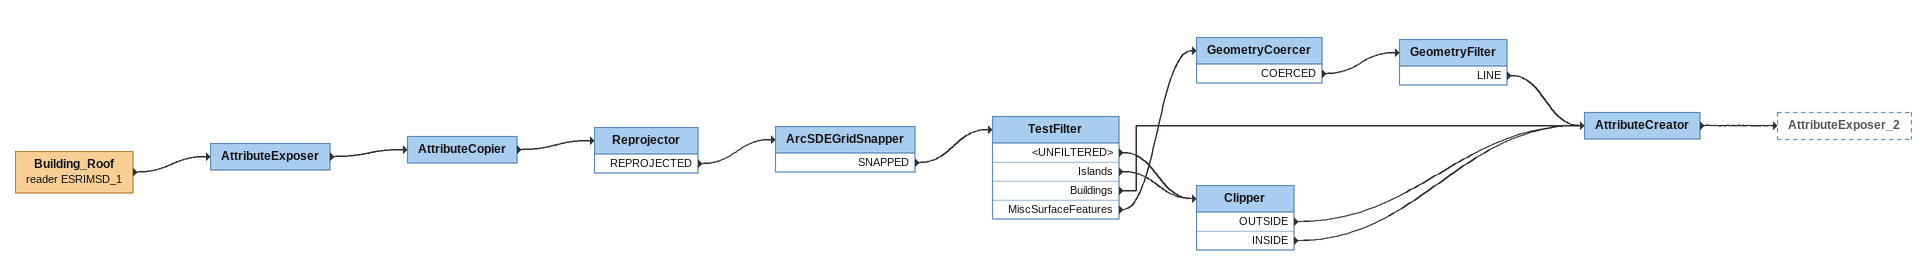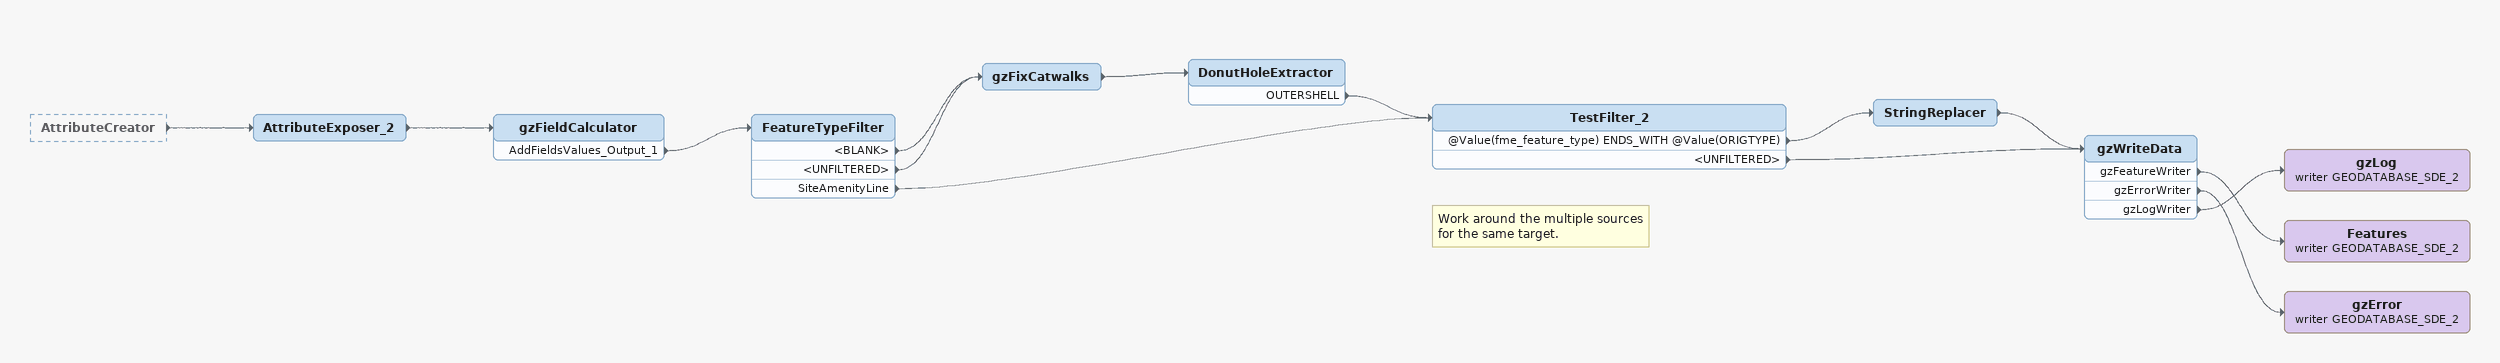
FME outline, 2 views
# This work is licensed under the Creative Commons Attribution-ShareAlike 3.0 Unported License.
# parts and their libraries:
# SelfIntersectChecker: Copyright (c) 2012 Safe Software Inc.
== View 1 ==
Building_Roof (reader ESRIMSD_1)
    -> AttributeExposer
AttributeExposer
    -> AttributeCopier
AttributeCopier
    -> Reprojector
Reprojector
    REPROJECTED -> ArcSDEGridSnapper
ArcSDEGridSnapper
    SNAPPED -> TestFilter
TestFilter
    <UNFILTERED> -> Clipper
    Islands -> Clipper
    Buildings -> AttributeCreator
    MiscSurfaceFeatures -> GeometryCoercer
GeometryCoercer
    COERCED -> GeometryFilter
GeometryFilter
    LINE -> AttributeCreator
Clipper
    OUTSIDE -> AttributeCreator
    INSIDE -> AttributeCreator
AttributeCreator
    -> AttributeExposer_2

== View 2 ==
AttributeCreator [outside]
    -> AttributeExposer_2
AttributeExposer_2
    -> gzFieldCalculator
gzFieldCalculator
    AddFieldsValues_Output_1 -> FeatureTypeFilter
FeatureTypeFilter
    <BLANK> -> gzFixCatwalks
    <UNFILTERED> -> gzFixCatwalks
    SiteAmenityLine -> TestFilter_2
gzFixCatwalks
    -> DonutHoleExtractor
DonutHoleExtractor
    OUTERSHELL -> TestFilter_2
Note: Work around the multiple sources for the same target.
TestFilter_2
    @Value(fme_feature_type) ENDS_WITH @Value(ORIGTYPE) -> StringReplacer
    <UNFILTERED> -> gzWriteData
StringReplacer
    -> gzWriteData
gzWriteData
    gzFeatureWriter -> Features (writer GEODATABASE_SDE_2)
    gzErrorWriter -> gzError (writer GEODATABASE_SDE_2)
    gzLogWriter -> gzLog (writer GEODATABASE_SDE_2)
gzLog (writer GEODATABASE_SDE_2)
Features (writer GEODATABASE_SDE_2)
gzError (writer GEODATABASE_SDE_2)
